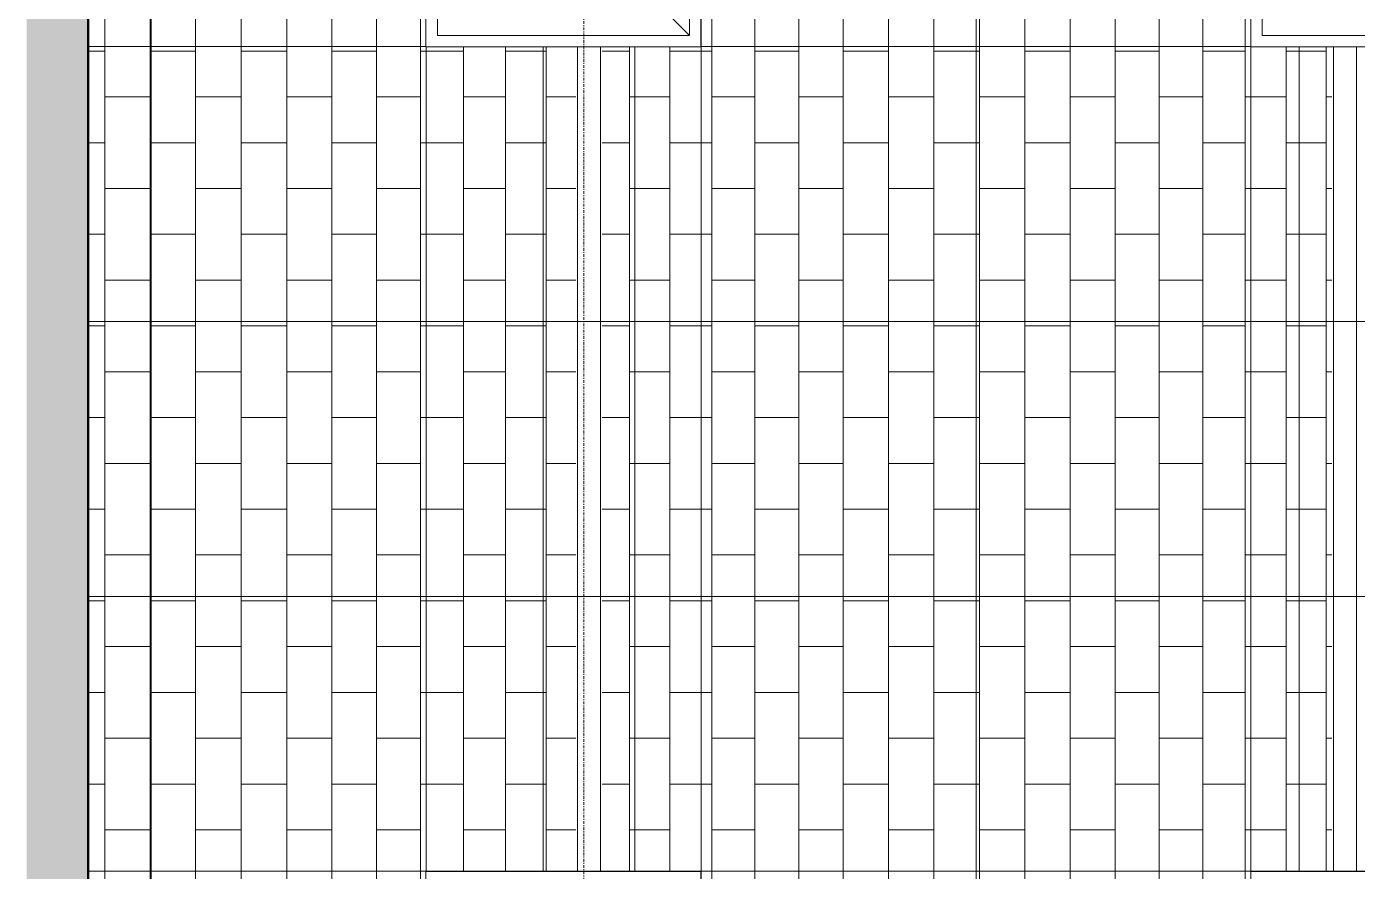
# Model space of a CAD drawing. Header units: inches. Extents: x -956 to 966, y -1111 to 895.
# Drawn here: x 317 to 433.2, y 394 to 467.7 of the extents above; entities that cross this region are included whole.
import ezdxf

# ---------------------------------------------------------------- set-up
doc = ezdxf.new("R2010")
doc.units = ezdxf.units.IN
doc.header["$MEASUREMENT"] = 0
doc.linetypes.add('Grid Line 1_4_', pattern=[0.4375, 0.25, -0.0625, 0.0625, -0.0625])
for name, color, linetype, lineweight in [('A-CLNG', 13, 'Continuous', 13), ('A-CLNG-PATT', 13, 'Continuous', 13), ('A-WALL-PATT', 111, 'Continuous', 13), ('E-LITE-EQPM', 33, 'Continuous', 9), ('I-WALL', 2, 'Continuous', 13), ('S-GRID', 1, 'Continuous', 9)]:
    doc.layers.add(name, color=color, linetype=linetype, lineweight=lineweight)

# ---------------------------------------------------------------- blocks, each defined once
blk = doc.blocks.new('FP_1_61-7TH FLOOR TELECOM OVERHEAD ROUTING PLAN')
at = {"layer": 'A-CLNG-PATT', "color": 50}
for p, q in [((335.87, 284.63), (335.87, 532.01)), ((339.82, 284.63), (339.82, 532.01)), ((343.8, 284.63), (343.8, 532.01)), ((347.78, 284.63), (347.78, 532.01)), ((351.75, 284.63), (351.75, 532.01)), ((355.69, 284.63), (355.69, 532.01)), ((359.58, 284.63), (359.58, 532.01)), ((363.42, 284.63), (363.42, 532.01)), ((367.18, 393.98), (367.18, 465.98)), ((370.84, 393.98), (370.84, 465.98)), ((374.39, 393.98), (374.39, 465.98)), ((334.42, 465.61), (335.87, 465.61)), ((339.82, 465.61), (343.8, 465.61)), ((347.78, 465.61), (351.75, 465.61)), ((355.69, 465.61), (359.58, 465.61)), ((363.42, 465.61), (367.18, 465.61)), ((370.84, 465.61), (374.15, 465.61)), ((374.15, 465.61), (374.39, 465.61)), ((335.87, 461.61), (339.82, 461.61)), ((343.8, 461.61), (347.78, 461.61)), ((351.75, 461.61), (355.69, 461.61)), ((359.58, 461.61), (363.42, 461.61)), ((367.18, 461.61), (370.84, 461.61)), ((374.39, 461.61), (376.99, 461.61)), ((334.42, 457.61), (335.87, 457.61)), ((339.82, 457.61), (343.8, 457.61)), ((347.78, 457.61), (351.75, 457.61)), ((355.69, 457.61), (359.58, 457.61)), ((363.42, 457.61), (367.18, 457.61)), ((370.84, 457.61), (374.15, 457.61)), ((374.15, 457.61), (374.39, 457.61)), ((335.87, 453.61), (339.82, 453.61)), ((343.8, 453.61), (347.78, 453.61)), ((351.75, 453.61), (355.69, 453.61)), ((359.58, 453.61), (363.42, 453.61)), ((367.18, 453.61), (370.84, 453.61)), ((374.39, 453.61), (376.99, 453.61)), ((334.42, 449.61), (335.87, 449.61)), ((339.82, 449.61), (343.8, 449.61)), ((347.78, 449.61), (351.75, 449.61)), ((355.69, 449.61), (359.58, 449.61)), ((363.42, 449.61), (367.18, 449.61)), ((370.84, 449.61), (374.15, 449.61)), ((374.15, 449.61), (374.39, 449.61)), ((335.87, 445.61), (339.82, 445.61)), ((343.8, 445.61), (347.78, 445.61)), ((351.75, 445.61), (355.69, 445.61)), ((359.58, 445.61), (363.42, 445.61)), ((367.18, 445.61), (370.84, 445.61)), ((374.39, 445.61), (376.99, 445.61)), ((334.42, 441.61), (335.87, 441.61)), ((339.82, 441.61), (343.8, 441.61)), ((347.78, 441.61), (351.75, 441.61)), ((355.69, 441.61), (359.58, 441.61)), ((363.42, 441.61), (367.18, 441.61)), ((370.84, 441.61), (374.15, 441.61)), ((374.15, 441.61), (374.39, 441.61)), ((335.87, 437.61), (339.82, 437.61)), ((343.8, 437.61), (347.78, 437.61)), ((351.75, 437.61), (355.69, 437.61)), ((359.58, 437.61), (363.42, 437.61)), ((367.18, 437.61), (370.84, 437.61)), ((374.39, 437.61), (376.99, 437.61)), ((334.42, 433.61), (335.87, 433.61)), ((339.82, 433.61), (343.8, 433.61)), ((347.78, 433.61), (351.75, 433.61)), ((355.69, 433.61), (359.58, 433.61)), ((363.42, 433.61), (367.18, 433.61)), ((370.84, 433.61), (374.15, 433.61)), ((374.15, 433.61), (374.39, 433.61)), ((335.87, 429.61), (339.82, 429.61)), ((343.8, 429.61), (347.78, 429.61)), ((351.75, 429.61), (355.69, 429.61)), ((359.58, 429.61), (363.42, 429.61)), ((367.18, 429.61), (370.84, 429.61)), ((374.39, 429.61), (376.99, 429.61)), ((334.42, 425.61), (335.87, 425.61)), ((339.82, 425.61), (343.8, 425.61)), ((347.78, 425.61), (351.75, 425.61)), ((355.69, 425.61), (359.58, 425.61)), ((363.42, 425.61), (367.18, 425.61)), ((370.84, 425.61), (374.15, 425.61)), ((374.15, 425.61), (374.39, 425.61)), ((335.87, 421.61), (339.82, 421.61)), ((343.8, 421.61), (347.78, 421.61)), ((351.75, 421.61), (355.69, 421.61)), ((359.58, 421.61), (363.42, 421.61)), ((367.18, 421.61), (370.84, 421.61)), ((374.39, 421.61), (376.99, 421.61)), ((334.42, 417.61), (335.87, 417.61)), ((339.82, 417.61), (343.8, 417.61)), ((347.78, 417.61), (351.75, 417.61)), ((355.69, 417.61), (359.58, 417.61)), ((363.42, 417.61), (367.18, 417.61)), ((370.84, 417.61), (374.15, 417.61)), ((374.15, 417.61), (374.39, 417.61)), ((335.87, 413.61), (339.82, 413.61)), ((343.8, 413.61), (347.78, 413.61)), ((351.75, 413.61), (355.69, 413.61)), ((359.58, 413.61), (363.42, 413.61)), ((367.18, 413.61), (370.84, 413.61)), ((374.39, 413.61), (376.99, 413.61)), ((334.42, 409.61), (335.87, 409.61)), ((339.82, 409.61), (343.8, 409.61)), ((347.78, 409.61), (351.75, 409.61)), ((355.69, 409.61), (359.58, 409.61)), ((363.42, 409.61), (367.18, 409.61)), ((370.84, 409.61), (374.15, 409.61)), ((374.15, 409.61), (374.39, 409.61)), ((335.87, 405.61), (339.82, 405.61)), ((343.8, 405.61), (347.78, 405.61)), ((351.75, 405.61), (355.69, 405.61)), ((359.58, 405.61), (363.42, 405.61)), ((367.18, 405.61), (370.84, 405.61)), ((374.39, 405.61), (376.99, 405.61)), ((334.42, 401.61), (335.87, 401.61)), ((339.82, 401.61), (343.8, 401.61)), ((347.78, 401.61), (351.75, 401.61)), ((355.69, 401.61), (359.58, 401.61)), ((363.42, 401.61), (367.18, 401.61)), ((370.84, 401.61), (374.15, 401.61)), ((374.15, 401.61), (374.39, 401.61)), ((335.87, 397.61), (339.82, 397.61)), ((343.8, 397.61), (347.78, 397.61)), ((351.75, 397.61), (355.69, 397.61)), ((359.58, 397.61), (363.42, 397.61)), ((367.18, 397.61), (370.84, 397.61)), ((374.39, 397.61), (376.99, 397.61))]:
    blk.add_line(p, q, dxfattribs=at)
blk = doc.blocks.new('FP_1_62-7TH FLOOR TELECOM OVERHEAD ROUTING PLAN')
at = {"layer": 'A-CLNG-PATT', "color": 50}
for p, q in [((388.87, 284.63), (388.87, 532.01)), ((392.62, 284.63), (392.62, 532.01)), ((396.45, 284.63), (396.45, 532.01)), ((400.34, 284.63), (400.34, 532.01)), ((404.28, 284.63), (404.28, 532.01)), ((408.25, 284.63), (408.25, 532.01)), ((412.23, 284.63), (412.23, 532.01)), ((416.2, 284.63), (416.2, 532.01)), ((420.16, 284.63), (420.16, 532.01)), ((424.07, 284.63), (424.07, 532.01)), ((427.93, 284.63), (427.93, 532.01)), ((431.72, 284.63), (431.72, 532.01)), ((435.42, 284.63), (435.42, 532.01)), ((381.67, 393.98), (381.67, 465.98)), ((385.21, 393.98), (385.21, 465.98)), ((439.02, 393.98), (439.02, 465.98)), ((442.5, 393.98), (442.5, 465.98)), ((379.3, 465.61), (381.67, 465.61)), ((385.21, 465.61), (388.87, 465.61)), ((392.62, 465.61), (396.45, 465.61)), ((400.34, 465.61), (404.28, 465.61)), ((408.25, 465.61), (412.23, 465.61)), ((416.2, 465.61), (420.16, 465.61)), ((424.07, 465.61), (427.93, 465.61)), ((431.72, 465.61), (435.42, 465.61)), ((439.02, 465.61), (440.15, 465.61)), ((440.15, 465.61), (442.5, 465.61)), ((381.67, 461.61), (382.15, 461.61)), ((382.15, 461.61), (385.21, 461.61)), ((388.87, 461.61), (392.62, 461.61)), ((396.45, 461.61), (400.34, 461.61)), ((404.28, 461.61), (408.25, 461.61)), ((412.23, 461.61), (416.2, 461.61)), ((420.16, 461.61), (424.07, 461.61)), ((427.93, 461.61), (431.72, 461.61)), ((435.42, 461.61), (439.02, 461.61)), ((442.5, 461.61), (442.99, 461.61)), ((379.3, 457.61), (381.67, 457.61)), ((385.21, 457.61), (388.87, 457.61)), ((392.62, 457.61), (396.45, 457.61)), ((400.34, 457.61), (404.28, 457.61)), ((408.25, 457.61), (412.23, 457.61)), ((416.2, 457.61), (420.16, 457.61)), ((424.07, 457.61), (427.93, 457.61)), ((431.72, 457.61), (435.42, 457.61)), ((439.02, 457.61), (440.15, 457.61)), ((440.15, 457.61), (442.5, 457.61)), ((381.67, 453.61), (382.15, 453.61)), ((382.15, 453.61), (385.21, 453.61)), ((388.87, 453.61), (392.62, 453.61)), ((396.45, 453.61), (400.34, 453.61)), ((404.28, 453.61), (408.25, 453.61)), ((412.23, 453.61), (416.2, 453.61)), ((420.16, 453.61), (424.07, 453.61)), ((427.93, 453.61), (431.72, 453.61)), ((435.42, 453.61), (439.02, 453.61)), ((442.5, 453.61), (442.99, 453.61)), ((379.3, 449.61), (381.67, 449.61)), ((385.21, 449.61), (388.87, 449.61)), ((392.62, 449.61), (396.45, 449.61)), ((400.34, 449.61), (404.28, 449.61)), ((408.25, 449.61), (412.23, 449.61)), ((416.2, 449.61), (420.16, 449.61)), ((424.07, 449.61), (427.93, 449.61)), ((431.72, 449.61), (435.42, 449.61)), ((439.02, 449.61), (440.15, 449.61)), ((440.15, 449.61), (442.5, 449.61)), ((381.67, 445.61), (382.15, 445.61)), ((382.15, 445.61), (385.21, 445.61)), ((388.87, 445.61), (392.62, 445.61)), ((396.45, 445.61), (400.34, 445.61)), ((404.28, 445.61), (408.25, 445.61)), ((412.23, 445.61), (416.2, 445.61)), ((420.16, 445.61), (424.07, 445.61)), ((427.93, 445.61), (431.72, 445.61)), ((435.42, 445.61), (439.02, 445.61)), ((442.5, 445.61), (442.99, 445.61)), ((379.3, 441.61), (381.67, 441.61)), ((385.21, 441.61), (388.87, 441.61)), ((392.62, 441.61), (396.45, 441.61)), ((400.34, 441.61), (404.28, 441.61)), ((408.25, 441.61), (412.23, 441.61)), ((416.2, 441.61), (420.16, 441.61)), ((424.07, 441.61), (427.93, 441.61)), ((431.72, 441.61), (435.42, 441.61)), ((439.02, 441.61), (440.15, 441.61)), ((440.15, 441.61), (442.5, 441.61)), ((381.67, 437.61), (382.15, 437.61)), ((382.15, 437.61), (385.21, 437.61)), ((388.87, 437.61), (392.62, 437.61)), ((396.45, 437.61), (400.34, 437.61)), ((404.28, 437.61), (408.25, 437.61)), ((412.23, 437.61), (416.2, 437.61)), ((420.16, 437.61), (424.07, 437.61)), ((427.93, 437.61), (431.72, 437.61)), ((435.42, 437.61), (439.02, 437.61)), ((442.5, 437.61), (442.99, 437.61)), ((379.3, 433.61), (381.67, 433.61)), ((385.21, 433.61), (388.87, 433.61)), ((392.62, 433.61), (396.45, 433.61)), ((400.34, 433.61), (404.28, 433.61)), ((408.25, 433.61), (412.23, 433.61)), ((416.2, 433.61), (420.16, 433.61)), ((424.07, 433.61), (427.93, 433.61)), ((431.72, 433.61), (435.42, 433.61)), ((439.02, 433.61), (440.15, 433.61)), ((440.15, 433.61), (442.5, 433.61)), ((381.67, 429.61), (382.15, 429.61)), ((382.15, 429.61), (385.21, 429.61)), ((388.87, 429.61), (392.62, 429.61)), ((396.45, 429.61), (400.34, 429.61)), ((404.28, 429.61), (408.25, 429.61)), ((412.23, 429.61), (416.2, 429.61)), ((420.16, 429.61), (424.07, 429.61)), ((427.93, 429.61), (431.72, 429.61)), ((435.42, 429.61), (439.02, 429.61)), ((442.5, 429.61), (442.99, 429.61)), ((379.3, 425.61), (381.67, 425.61)), ((385.21, 425.61), (388.87, 425.61)), ((392.62, 425.61), (396.45, 425.61)), ((400.34, 425.61), (404.28, 425.61)), ((408.25, 425.61), (412.23, 425.61)), ((416.2, 425.61), (420.16, 425.61)), ((424.07, 425.61), (427.93, 425.61)), ((431.72, 425.61), (435.42, 425.61)), ((439.02, 425.61), (440.15, 425.61)), ((440.15, 425.61), (442.5, 425.61)), ((381.67, 421.61), (382.15, 421.61)), ((382.15, 421.61), (385.21, 421.61)), ((388.87, 421.61), (392.62, 421.61)), ((396.45, 421.61), (400.34, 421.61)), ((404.28, 421.61), (408.25, 421.61)), ((412.23, 421.61), (416.2, 421.61)), ((420.16, 421.61), (424.07, 421.61)), ((427.93, 421.61), (431.72, 421.61)), ((435.42, 421.61), (439.02, 421.61)), ((442.5, 421.61), (442.99, 421.61)), ((379.3, 417.61), (381.67, 417.61)), ((385.21, 417.61), (388.87, 417.61)), ((392.62, 417.61), (396.45, 417.61)), ((400.34, 417.61), (404.28, 417.61)), ((408.25, 417.61), (412.23, 417.61)), ((416.2, 417.61), (420.16, 417.61)), ((424.07, 417.61), (427.93, 417.61)), ((431.72, 417.61), (435.42, 417.61)), ((439.02, 417.61), (440.15, 417.61)), ((440.15, 417.61), (442.5, 417.61)), ((381.67, 413.61), (382.15, 413.61)), ((382.15, 413.61), (385.21, 413.61)), ((388.87, 413.61), (392.62, 413.61)), ((396.45, 413.61), (400.34, 413.61)), ((404.28, 413.61), (408.25, 413.61)), ((412.23, 413.61), (416.2, 413.61)), ((420.16, 413.61), (424.07, 413.61)), ((427.93, 413.61), (431.72, 413.61)), ((435.42, 413.61), (439.02, 413.61)), ((442.5, 413.61), (442.99, 413.61)), ((379.3, 409.61), (381.67, 409.61)), ((385.21, 409.61), (388.87, 409.61)), ((392.62, 409.61), (396.45, 409.61)), ((400.34, 409.61), (404.28, 409.61)), ((408.25, 409.61), (412.23, 409.61)), ((416.2, 409.61), (420.16, 409.61)), ((424.07, 409.61), (427.93, 409.61)), ((431.72, 409.61), (435.42, 409.61)), ((439.02, 409.61), (440.15, 409.61)), ((440.15, 409.61), (442.5, 409.61)), ((381.67, 405.61), (382.15, 405.61)), ((382.15, 405.61), (385.21, 405.61)), ((388.87, 405.61), (392.62, 405.61)), ((396.45, 405.61), (400.34, 405.61)), ((404.28, 405.61), (408.25, 405.61)), ((412.23, 405.61), (416.2, 405.61)), ((420.16, 405.61), (424.07, 405.61)), ((427.93, 405.61), (431.72, 405.61)), ((435.42, 405.61), (439.02, 405.61)), ((442.5, 405.61), (442.99, 405.61)), ((379.3, 401.61), (381.67, 401.61)), ((385.21, 401.61), (388.87, 401.61)), ((392.62, 401.61), (396.45, 401.61)), ((400.34, 401.61), (404.28, 401.61)), ((408.25, 401.61), (412.23, 401.61)), ((416.2, 401.61), (420.16, 401.61)), ((424.07, 401.61), (427.93, 401.61)), ((431.72, 401.61), (435.42, 401.61)), ((439.02, 401.61), (440.15, 401.61)), ((440.15, 401.61), (442.5, 401.61)), ((381.67, 397.61), (382.15, 397.61)), ((382.15, 397.61), (385.21, 397.61)), ((388.87, 397.61), (392.62, 397.61)), ((396.45, 397.61), (400.34, 397.61)), ((404.28, 397.61), (408.25, 397.61)), ((412.23, 397.61), (416.2, 397.61)), ((420.16, 397.61), (424.07, 397.61)), ((427.93, 397.61), (431.72, 397.61)), ((435.42, 397.61), (439.02, 397.61)), ((442.5, 397.61), (442.99, 397.61))]:
    blk.add_line(p, q, dxfattribs=at)
blk = doc.blocks.new('7th Floor Vault3 - 7th Floor Vault-3165199-7TH FLOOR TELECOM OVERHEAD ROUTING PLAN')
at = {"layer": 'A-CLNG', "color": 10, "lineweight": 9}
for p, q in [((374.15, 465.98), (374.15, 393.98)), ((374.15, 465.98), (374.15, 393.98)), ((377.15, 465.98), (377.15, 393.98)), ((379.15, 465.98), (379.15, 393.98)), ((382.15, 465.98), (382.15, 393.98)), ((382.15, 465.98), (382.15, 393.98)), ((440.15, 465.98), (440.15, 393.98)), ((440.15, 465.98), (440.15, 393.98)), ((443.15, 465.98), (443.15, 393.98)), ((445.15, 465.98), (445.15, 393.98))]:
    blk.add_line(p, q, dxfattribs=at)
for name in ['FP_1_61-7TH FLOOR TELECOM OVERHEAD ROUTING PLAN', 'FP_1_62-7TH FLOOR TELECOM OVERHEAD ROUTING PLAN']:
    blk.add_blockref(name, (0, 0), dxfattribs=at)
blk = doc.blocks.new('Troffer Light - Prismatic - 2_x2__4 Lamp_ - 120V-4726274-7TH FLOOR TELECOM OVERHEAD ROUTING PLAN')
at = {"layer": 'E-LITE-EQPM', "color": 10}
for p, q in [((-12.74, -14.34), (-12.74, 9.66)), ((-12.74, 9.66), (11.26, 9.66)), ((11.26, 9.66), (11.26, -14.34)), ((11.26, -14.34), (-12.74, -14.34))]:
    blk.add_line(p, q, dxfattribs=at)
at = {"layer": 'E-LITE-EQPM', "color": 9}
for p, q in [((-12.74, -14.34), (-12.74, 9.66)), ((-12.74, 9.66), (11.26, 9.66)), ((11.26, 9.66), (11.26, -14.34)), ((10.26, 8.66), (-11.74, 8.66)), ((-11.74, 8.66), (-11.74, -13.34)), ((-11.74, 8.66), (10.26, -13.34)), ((-11.74, -13.34), (-11.74, 8.66)), ((-11.74, 8.66), (10.26, 8.66)), ((10.26, -13.34), (10.26, 8.66)), ((10.26, 8.66), (10.26, -13.34)), ((-11.74, -13.34), (10.26, -13.34)), ((10.26, -13.34), (-11.74, -13.34)), ((11.26, -14.34), (-12.74, -14.34))]:
    blk.add_line(p, q, dxfattribs=at)

msp = doc.modelspace()

# ---------------------------------------------------------------- hatches: boundary and pattern name
at = {"layer": 'A-CLNG-PATT'}
h = msp.add_hatch(dxfattribs=at)
h.set_pattern_fill('FP1_16', color=253, style=0, pattern_type=2)
h.set_pattern_definition([(90, (-272.086, -254.018), (24, -1e-15), []), (0, (-272.086, -254.018), (0, -24), [])])
h.paths.add_polyline_path([(322.42, 232.76), (549.41, 232.76), (549.41, 532.01), (322.42, 532.01), (322.42, 252.48)], flags=0)
h.paths.add_polyline_path([(447.91, 273.98), (423.91, 273.98), (423.91, 297.98), (447.91, 297.98), (447.91, 292.09)], flags=0)
h.paths.add_polyline_path([(375.91, 273.98), (351.91, 273.98), (351.91, 297.98), (375.91, 297.98)], flags=0)
h.paths.add_polyline_path([(519.91, 273.98), (495.91, 273.98), (495.91, 297.98), (519.91, 297.98)], flags=0)
h.paths.add_polyline_path([(359.06, 369.98), (351.91, 369.98), (351.91, 393.98), (375.91, 393.98), (375.91, 369.98)], flags=0)
h.paths.add_polyline_path([(447.91, 369.98), (423.91, 369.98), (423.91, 393.98), (447.91, 393.98), (447.91, 371.3)], flags=0)
h.paths.add_polyline_path([(519.91, 369.98), (495.91, 369.98), (495.91, 393.98), (519.91, 393.98), (519.91, 391.1)], flags=0)
h.paths.add_polyline_path([(375.91, 465.98), (351.91, 465.98), (351.91, 489.98), (375.91, 489.98), (375.91, 470.31)], flags=0)
h.paths.add_polyline_path([(447.91, 465.98), (423.91, 465.98), (423.91, 489.98), (447.91, 489.98), (447.91, 470.31)], flags=0)
h.paths.add_polyline_path([(507.56, 465.98), (495.91, 465.98), (495.91, 489.98), (519.91, 489.98), (519.91, 465.98)], flags=0)
at = {"layer": 'A-WALL-PATT'}
msp.add_hatch(color=253, dxfattribs=at).paths.add_polyline_path([(322.42, 42.01), (322.42, 532.01), (317.04, 532.01), (317.04, 42.01)], flags=0)

# ---------------------------------------------------------------- linework, layer by layer
at = {"layer": 'A-CLNG', "color": 50}
for p, q in [((322.42, 532.01), (322.42, 232.76)), ((351.91, 465.98), (351.91, 489.98)), ((375.91, 489.98), (375.91, 465.98)), ((423.91, 465.98), (423.91, 489.98)), ((375.91, 465.98), (351.91, 465.98)), ((447.91, 465.98), (423.91, 465.98)), ((351.91, 369.98), (351.91, 393.98)), ((351.91, 393.98), (375.91, 393.98)), ((375.91, 393.98), (375.91, 369.98)), ((423.91, 369.98), (423.91, 393.98)), ((423.91, 393.98), (447.91, 393.98))]:
    msp.add_line(p, q, dxfattribs=at)
at = {"layer": 'A-CLNG', "color": 253}
for p, q in [((351.91, 489.98), (351.91, 465.98)), ((375.91, 465.98), (375.91, 489.98)), ((423.91, 489.98), (423.91, 465.98)), ((351.91, 465.98), (375.91, 465.98)), ((423.91, 465.98), (447.91, 465.98)), ((375.91, 393.98), (351.91, 393.98)), ((351.91, 393.98), (351.91, 369.98)), ((375.91, 369.98), (375.91, 393.98)), ((447.91, 393.98), (423.91, 393.98)), ((423.91, 393.98), (423.91, 369.98))]:
    msp.add_line(p, q, dxfattribs=at)
at = {"layer": 'I-WALL', "color": 133, "lineweight": 50}
msp.add_line((322.42, 532.01), (322.42, 232.76), dxfattribs=at)
at = {"layer": 'S-GRID', "linetype": 'Grid Line 1_4_'}
msp.add_line((365.68, -285.52), (365.68, 870.85), dxfattribs=at)

# ---------------------------------------------------------------- block references
at = {"layer": 'A-CLNG', "color": 10, "lineweight": 9}
msp.add_blockref('7th Floor Vault3 - 7th Floor Vault-3165199-7TH FLOOR TELECOM OVERHEAD ROUTING PLAN', (-12, 0), dxfattribs=at)
at = {"layer": 'E-LITE-EQPM', "color": 9}
for p in [(364.65, 480.32), (436.65, 480.32), (436.65, 384.32)]:
    msp.add_blockref('Troffer Light - Prismatic - 2_x2__4 Lamp_ - 120V-4726274-7TH FLOOR TELECOM OVERHEAD ROUTING PLAN', p, dxfattribs=at)

doc.saveas('drawing.dxf')
